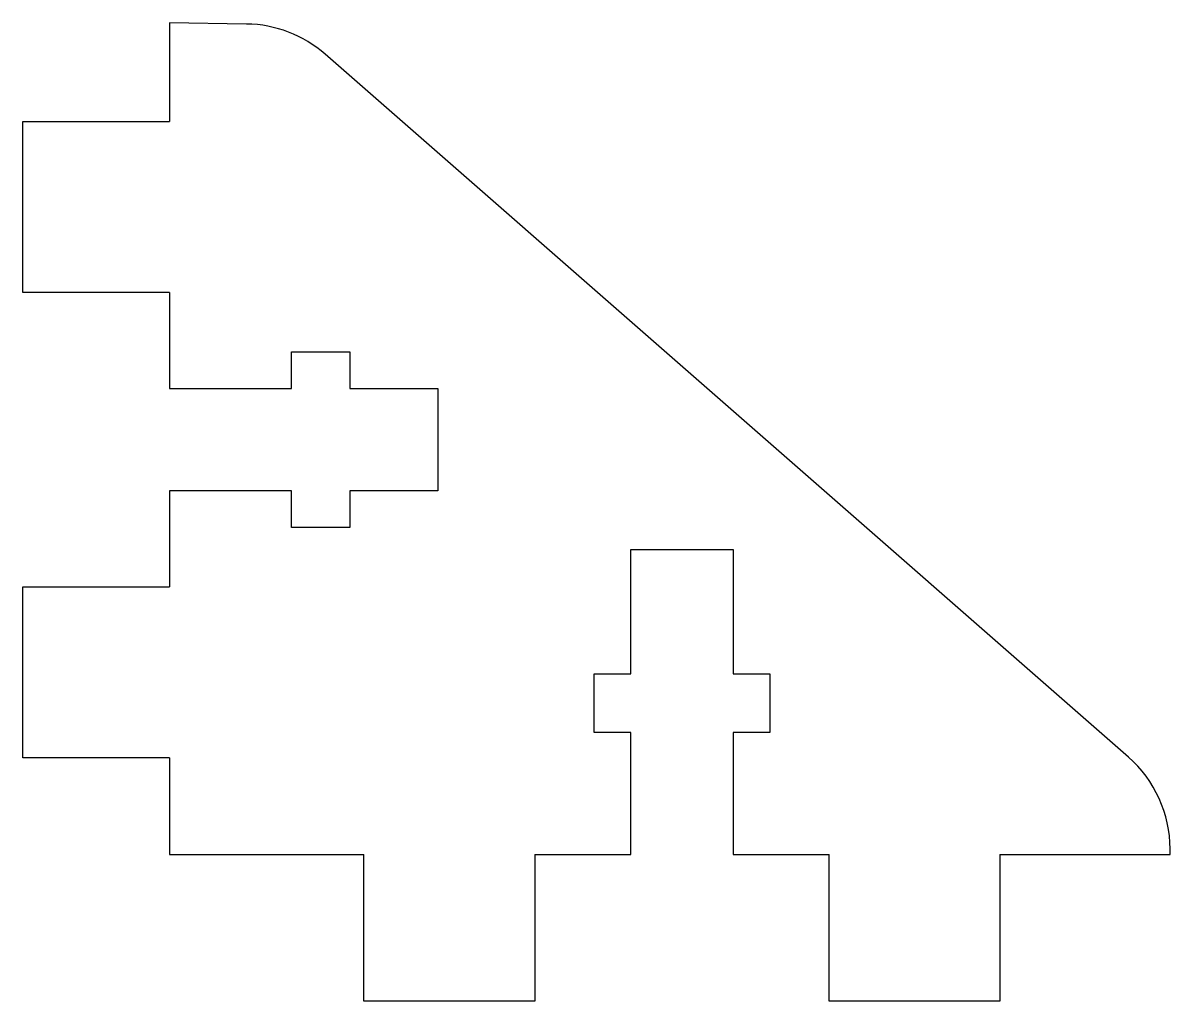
# Model space of a CAD drawing. Header units: millimetres. Extents: x 0 to 47, y 0.1 to 40.1.
import ezdxf

# ---------------------------------------------------------------- set-up
doc = ezdxf.new("R2010")
doc.units = ezdxf.units.MM

msp = doc.modelspace()

# ---------------------------------------------------------------- linework, layer by layer
at = {"color": 7, "linetype": 'Continuous', "lineweight": 25}
for p, q in [((9.161, 40.104), (6, 40.148)), ((6, 40.148), (6, 36.11)), ((45.293, 10.072), (12.384, 38.867)), ((0, 36.11), (6, 36.11)), ((0, 29.11), (0, 36.11)), ((6, 29.11), (0, 29.11)), ((6, 29.11), (6, 25.178)), ((11, 25.178), (11, 26.678)), ((11, 26.678), (13.4, 26.678)), ((13.4, 26.678), (13.4, 25.178)), ((6, 25.178), (11, 25.178)), ((13.4, 25.178), (17, 25.178)), ((17, 25.178), (17, 20.978)), ((11, 20.978), (6, 20.978)), ((6, 20.978), (6, 17.047)), ((11, 19.478), (11, 20.978)), ((17, 20.978), (13.4, 20.978)), ((13.4, 20.978), (13.4, 19.478)), ((13.4, 19.478), (11, 19.478)), ((24.9, 13.478), (24.9, 18.578)), ((24.9, 18.578), (29.1, 18.578)), ((29.1, 18.578), (29.1, 13.478)), ((0, 17.047), (6, 17.047)), ((0, 10.047), (0, 17.047)), ((23.4, 11.078), (23.4, 13.478)), ((23.4, 13.478), (24.9, 13.478)), ((29.1, 13.478), (30.6, 13.478)), ((30.6, 13.478), (30.6, 11.078)), ((24.9, 11.078), (23.4, 11.078)), ((24.9, 6.078), (24.9, 11.078)), ((30.6, 11.078), (29.1, 11.078)), ((29.1, 11.078), (29.1, 6.078)), ((6, 10.047), (0, 10.047)), ((6, 10.047), (6, 6.078)), ((47, 6.078), (47, 6.31)), ((6, 6.078), (13.968, 6.078)), ((13.968, 0.078), (13.968, 6.078)), ((20.968, 6.078), (20.968, 0.078)), ((20.968, 6.078), (24.9, 6.078)), ((29.1, 6.078), (33.032, 6.078)), ((33.032, 0.078), (33.032, 6.078)), ((40.032, 6.078), (40.032, 0.078)), ((40.032, 6.078), (47, 6.078)), ((20.968, 0.078), (13.968, 0.078)), ((40.032, 0.078), (33.032, 0.078))]:
    msp.add_line(p, q, dxfattribs=at)
for centre, start, end in [((9.092, 35.104), 48.8141, 89.2063), ((42, 6.31), 360, 48.8141)]:
    msp.add_arc(centre, 5, start, end, dxfattribs=at)

doc.saveas('drawing.dxf')
